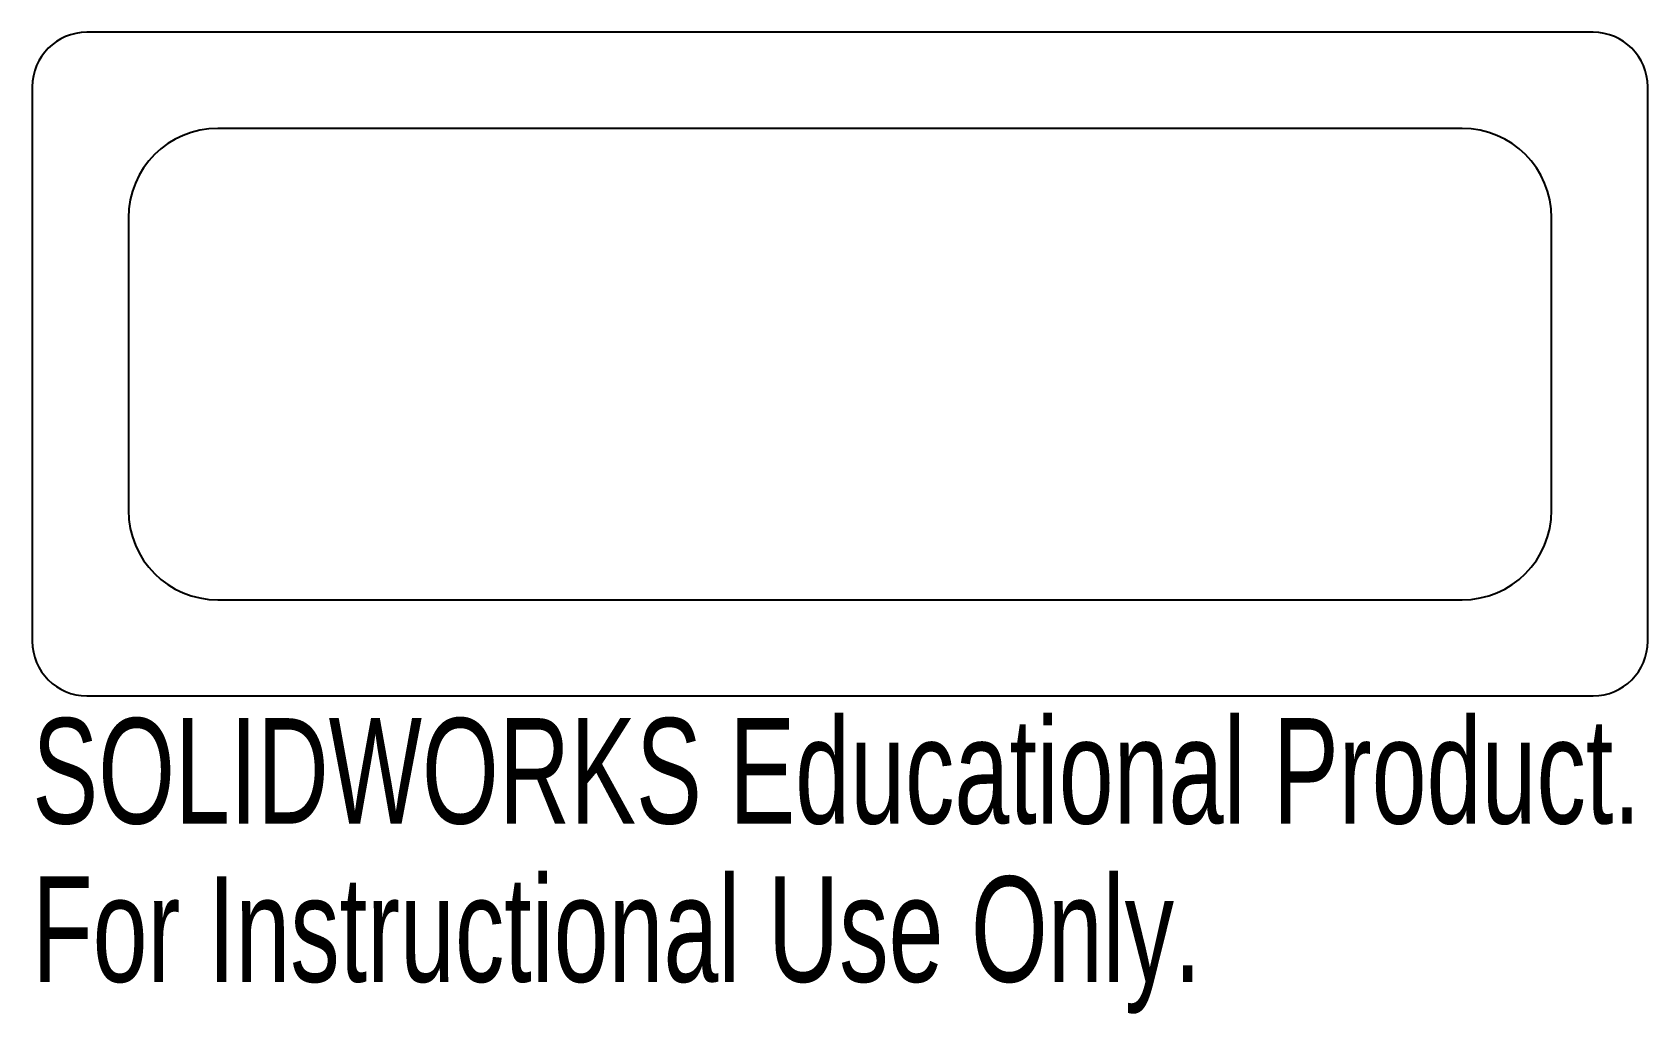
# Model space of a CAD drawing. Header units: millimetres. Extents: x -40 to 34, y -29.8 to 15.2.
import ezdxf

# ---------------------------------------------------------------- set-up
doc = ezdxf.new("R2010")
doc.units = ezdxf.units.MM
doc.styles.add('SLDTEXTSTYLE0', font='TXT', dxfattribs={"width": 0.7})

msp = doc.modelspace()

# ---------------------------------------------------------------- linework, layer by layer
at = {"color": 7, "linetype": 'Continuous', "lineweight": 25}
for p, q in [((31.5, 15.2), (-37.5, 15.2)), ((-40, 12.7), (-40, -12.7)), ((34, -12.7), (34, 12.7)), ((25.5, 10.8), (-31.5, 10.8)), ((-35.6, 6.7), (-35.6, -6.7)), ((29.6, -6.7), (29.6, 6.7)), ((-31.5, -10.8), (25.5, -10.8)), ((-37.5, -15.2), (31.5, -15.2))]:
    msp.add_line(p, q, dxfattribs=at)
for centre, radius, start, end in [((-37.5, 12.7), 2.5, 90, 180), ((31.5, 12.7), 2.5, 0, 90), ((-31.5, 6.7), 4.1, 90, 180), ((25.5, 6.7), 4.1, 0, 90), ((-31.5, -6.7), 4.1, 180, 270), ((25.5, -6.7), 4.1, 270, 0), ((-37.5, -12.7), 2.5, 180, 270), ((31.5, -12.7), 2.5, 270, 0)]:
    msp.add_arc(centre, radius, start, end, dxfattribs=at)

# ---------------------------------------------------------------- texts
at = {"color": 7, "linetype": 'Continuous', "char_height": 4.83362, "attachment_point": 1, "style": 'SLDTEXTSTYLE0'}
for s, insert in [('SOLIDWORKS Educational Product.', (-40, -16.22)), ('For Instructional Use Only.', (-40, -23.47))]:
    msp.add_mtext(s, dxfattribs=dict(at, insert=insert))

doc.saveas('drawing.dxf')
